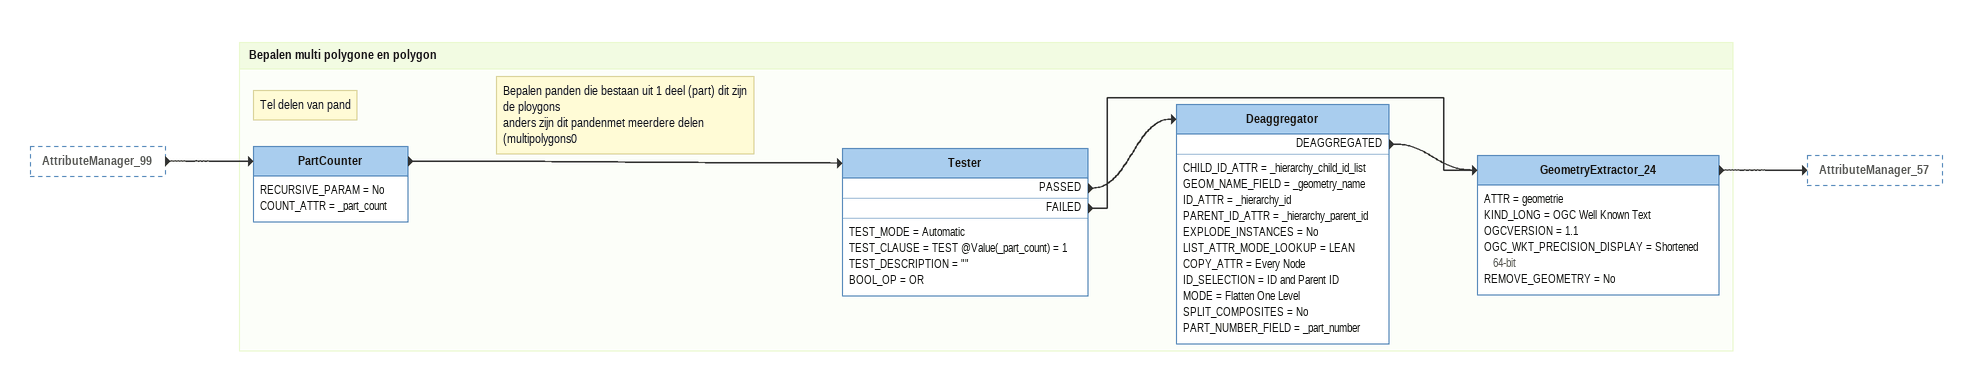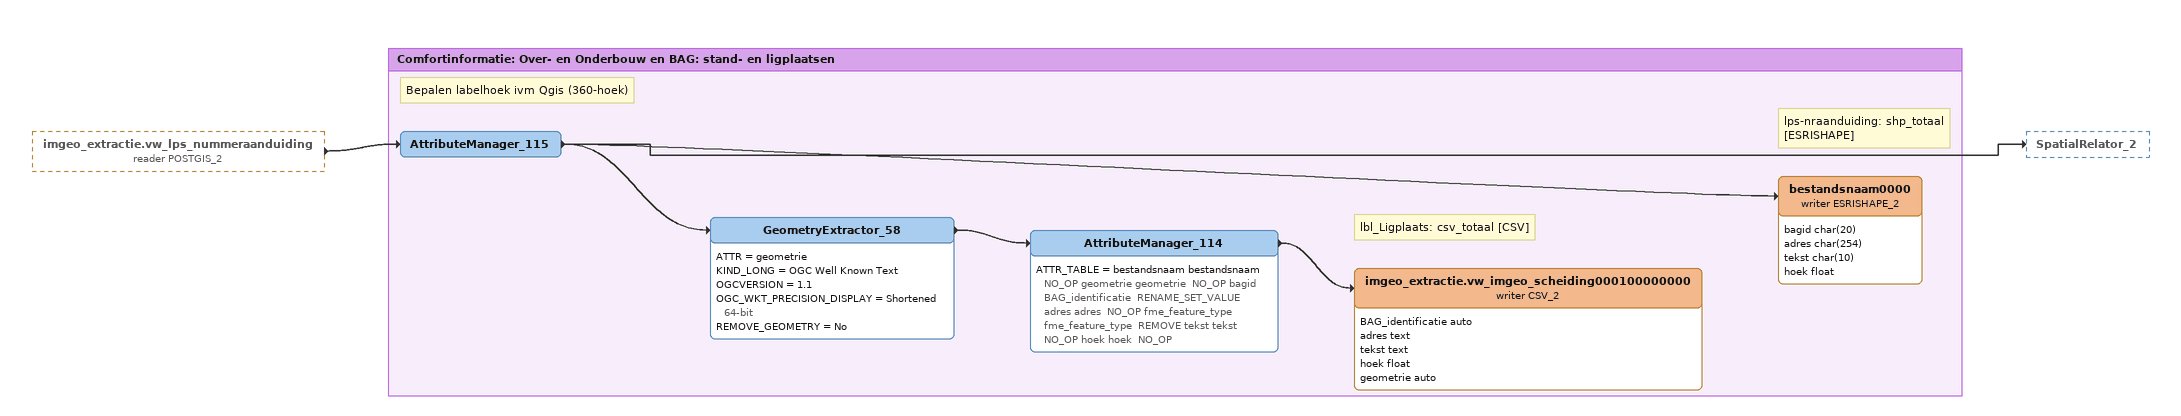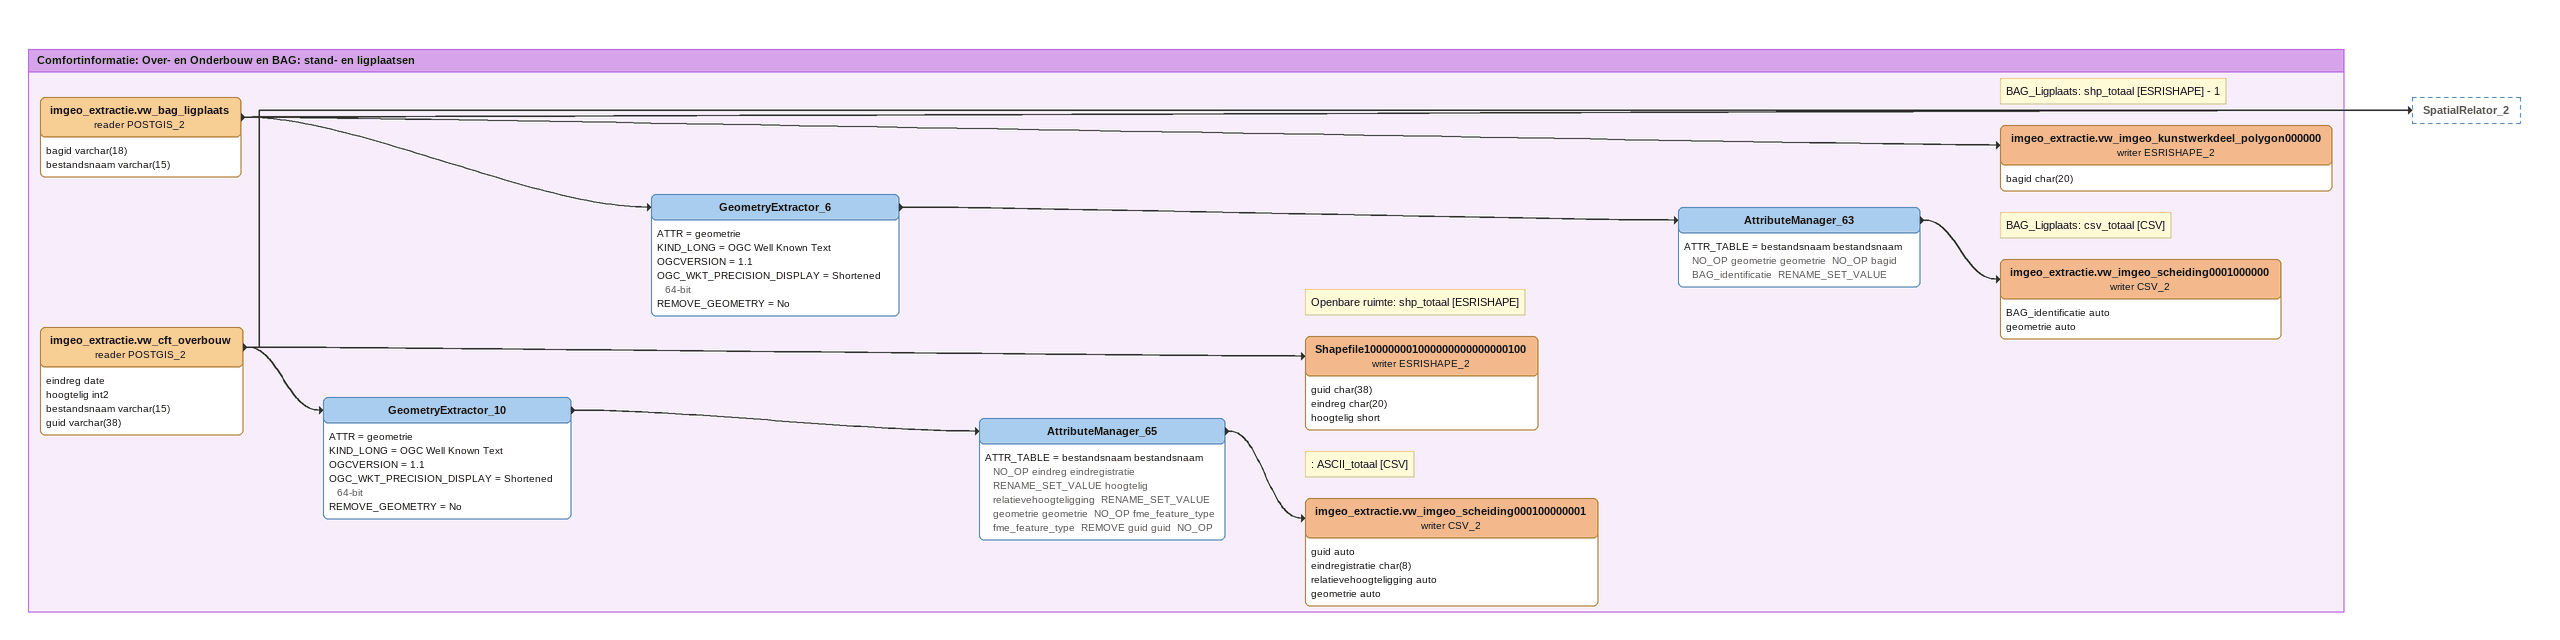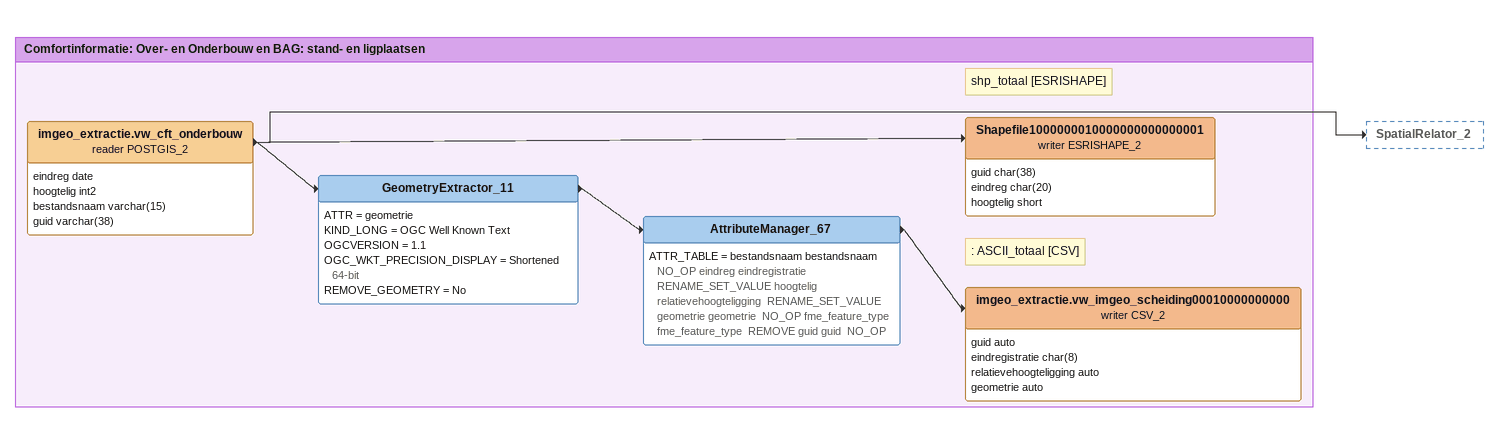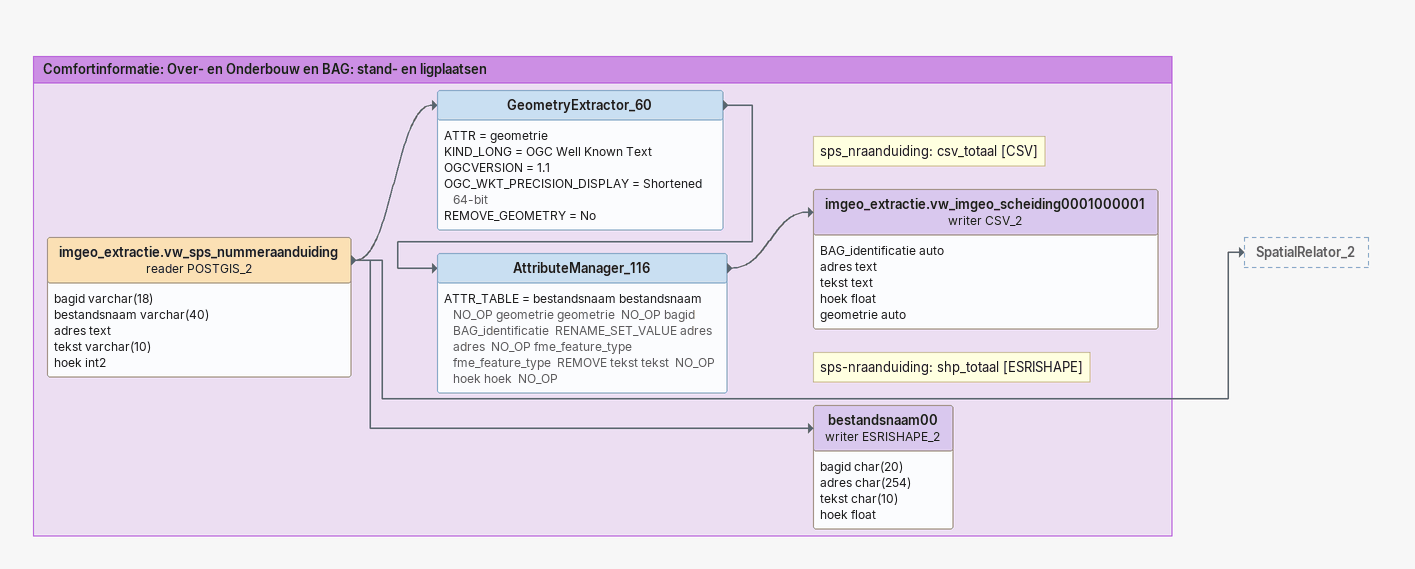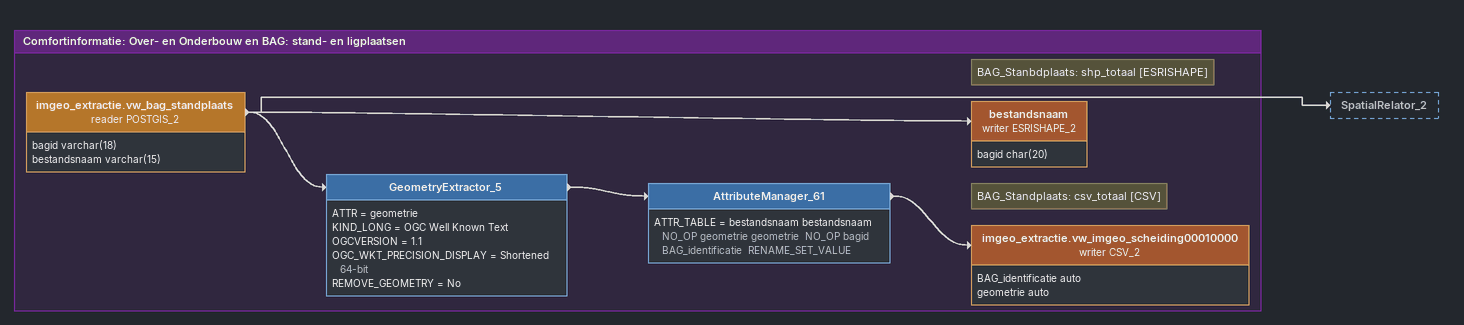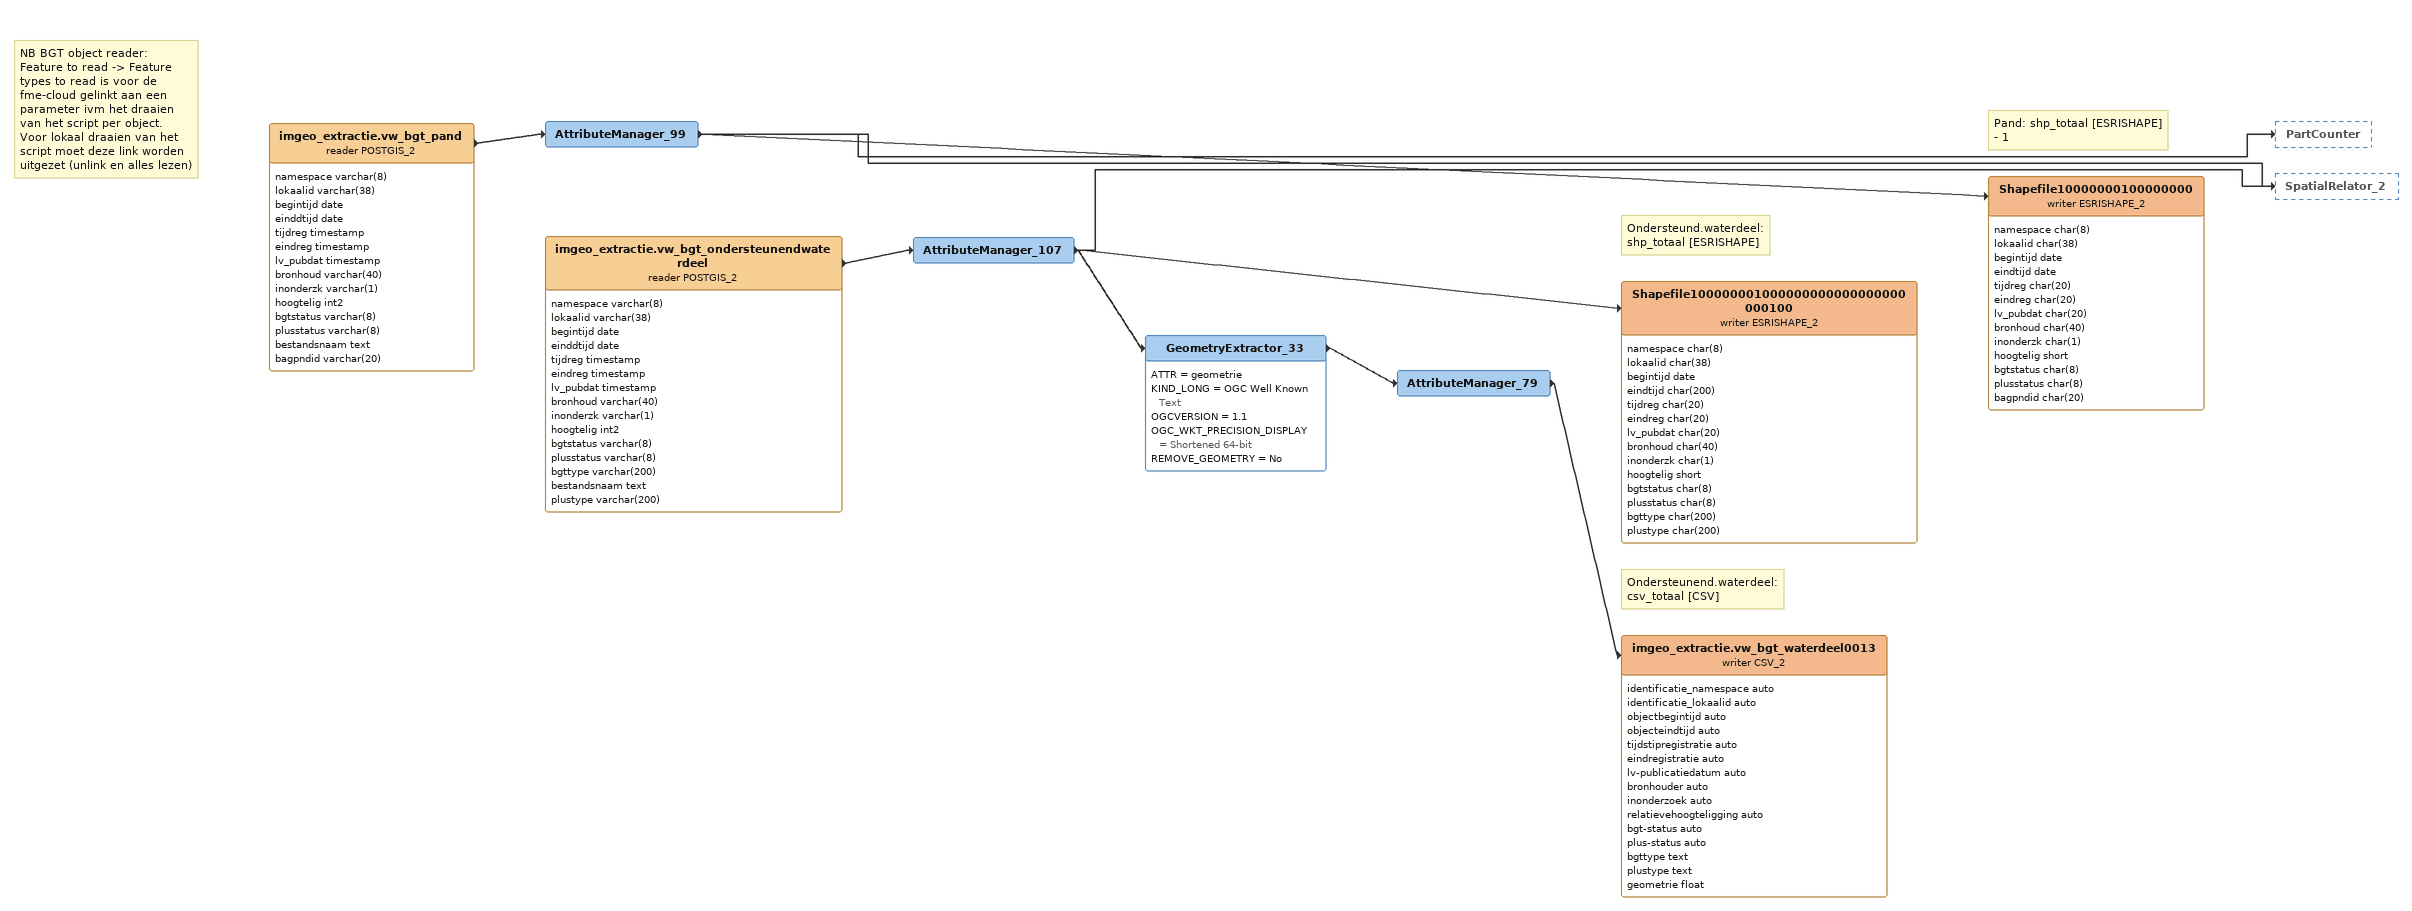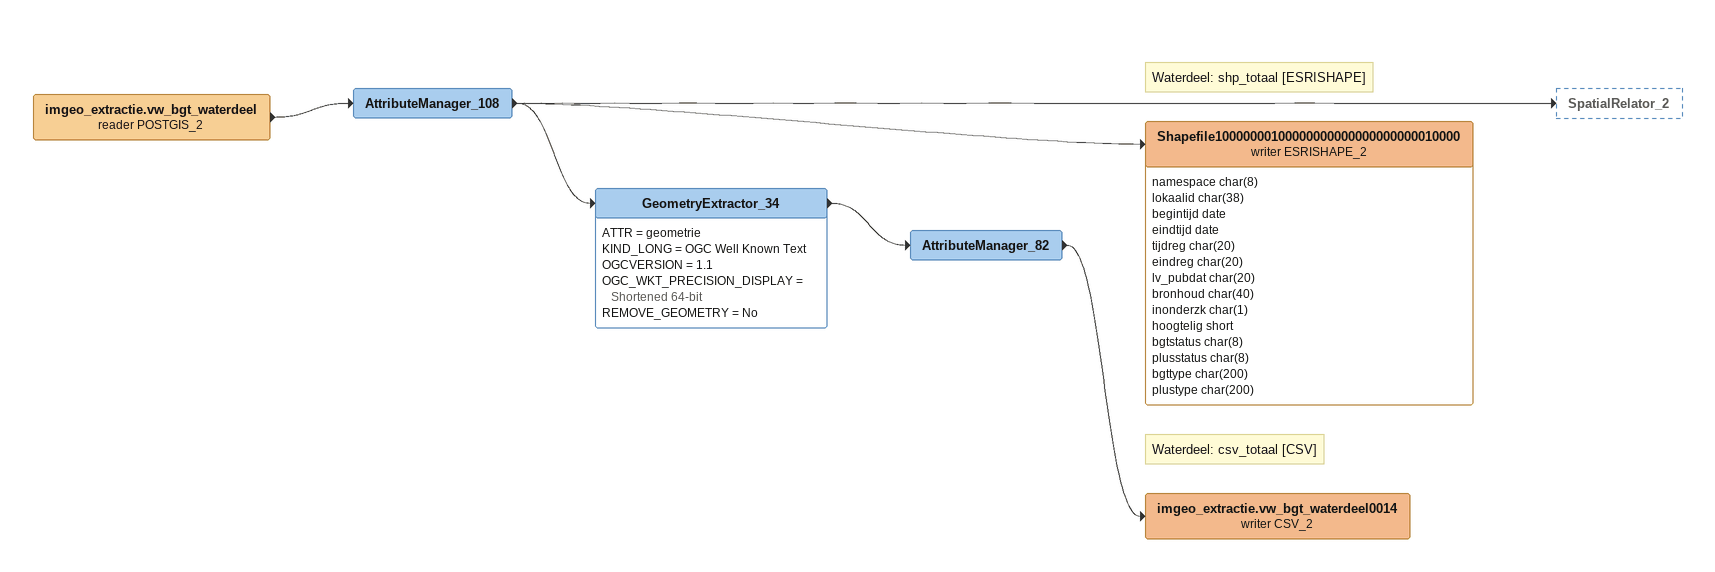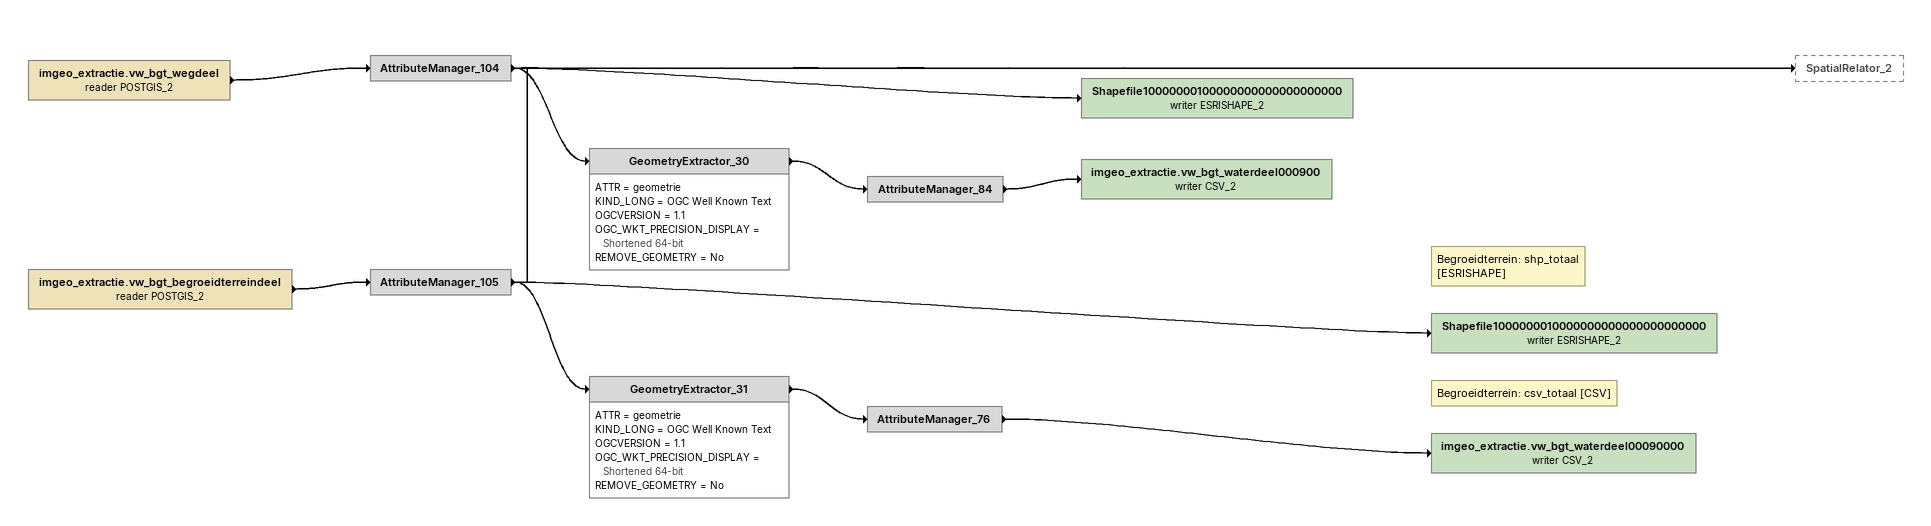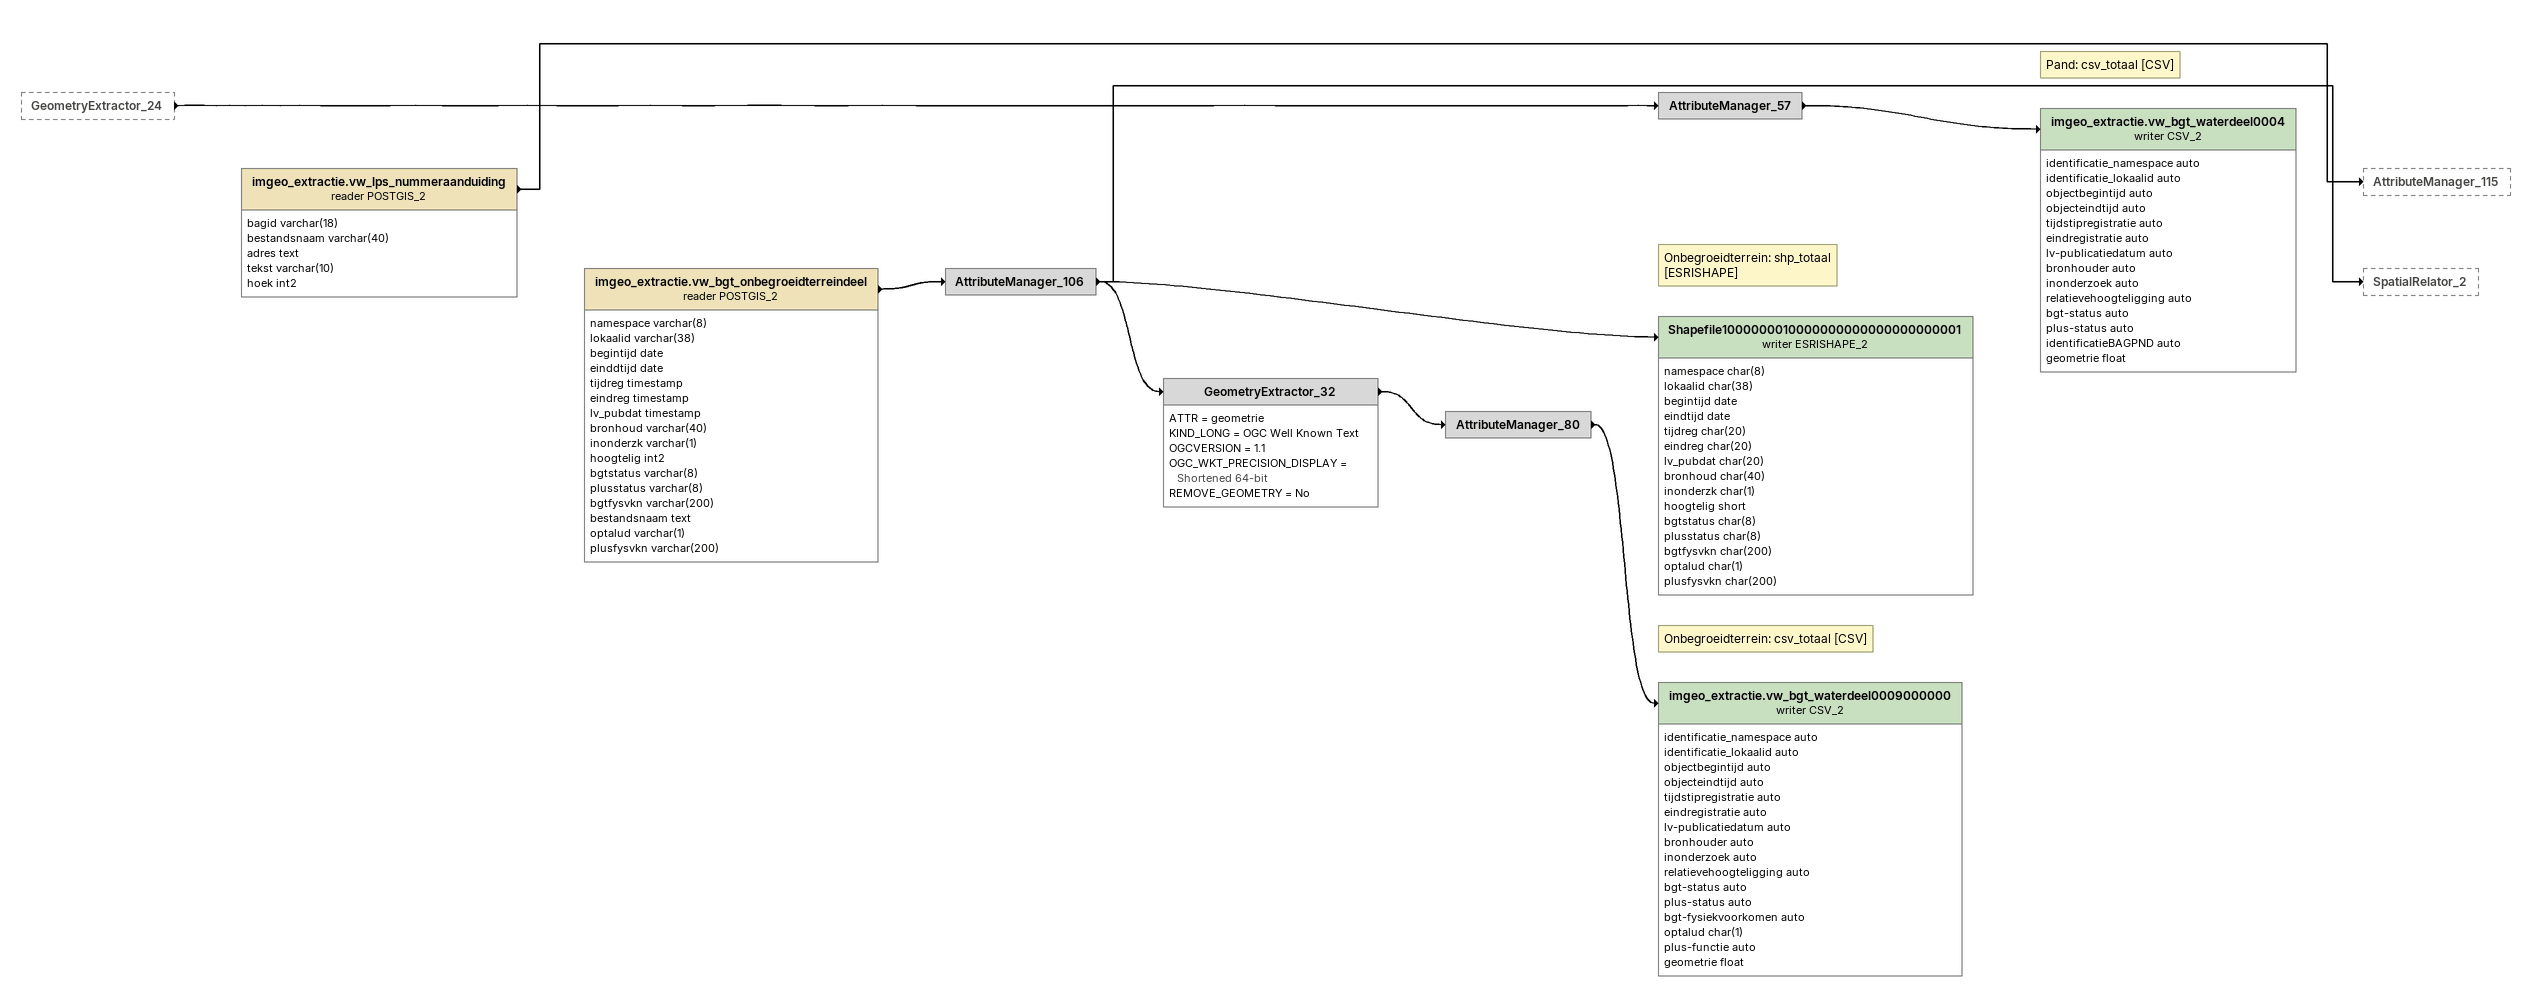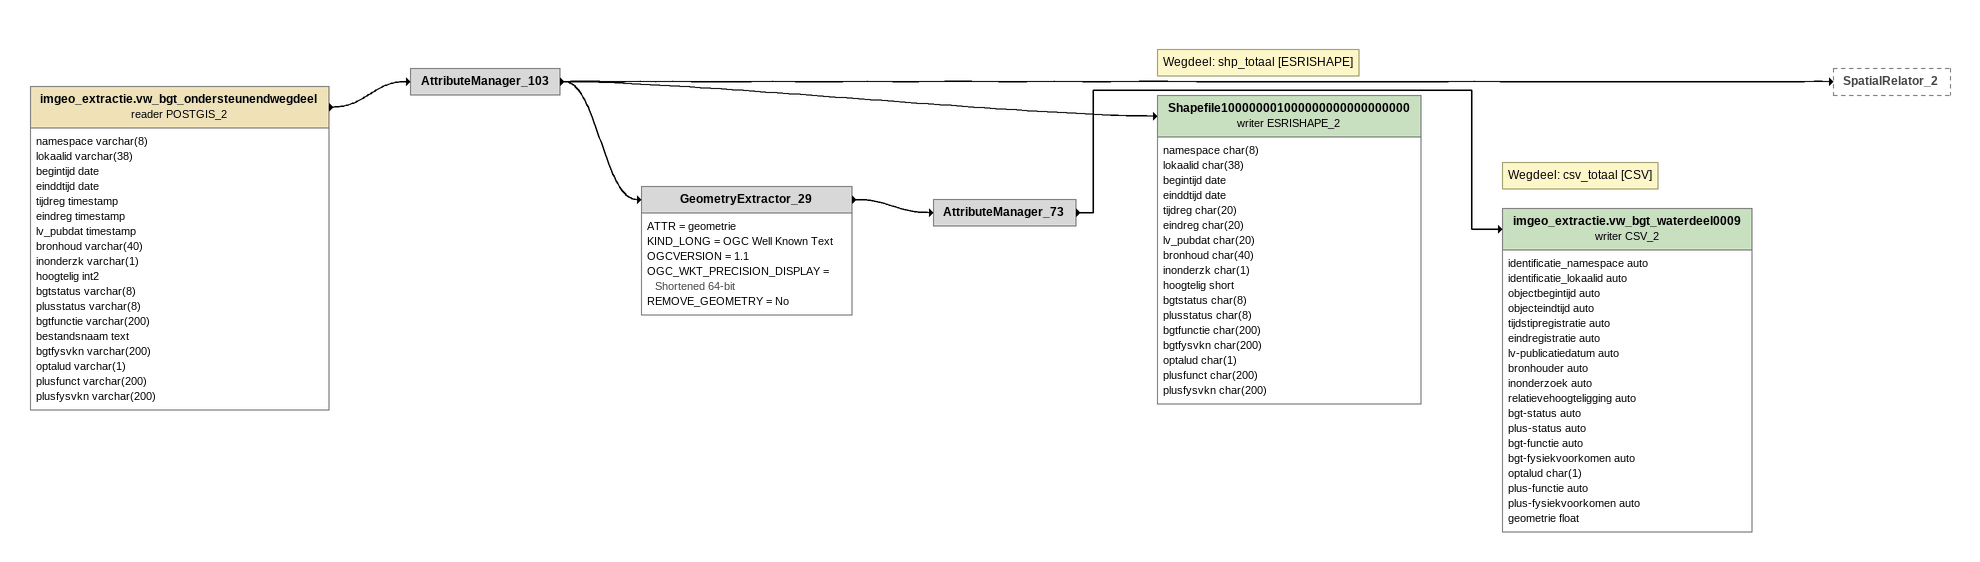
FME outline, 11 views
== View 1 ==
AttributeManager_99 [outside]
    -> PartCounter

Bookmark: Bepalen multi polygone en polygon
Note: Tel delen van pand
PartCounter
    RECURSIVE_PARAM = No
    COUNT_ATTR = _part_count
    -> Tester
Note: Bepalen panden die bestaan uit 1 deel (part) dit zijn de ploygons / anders zijn dit pandenmet meerdere delen (multipolygons0
Tester
    TEST_MODE = Automatic
    TEST_CLAUSE = TEST @Value(_part_count) = 1
    TEST_DESCRIPTION = ""
    BOOL_OP = OR
    PASSED -> Deaggregator
    FAILED -> GeometryExtractor_24
Deaggregator
    CHILD_ID_ATTR = _hierarchy_child_id_list
    GEOM_NAME_FIELD = _geometry_name
    ID_ATTR = _hierarchy_id
    PARENT_ID_ATTR = _hierarchy_parent_id
    EXPLODE_INSTANCES = No
    LIST_ATTR_MODE_LOOKUP = LEAN
    COPY_ATTR = Every Node
    ID_SELECTION = ID and Parent ID
    MODE = Flatten One Level
    SPLIT_COMPOSITES = No
    PART_NUMBER_FIELD = _part_number
    DEAGGREGATED -> GeometryExtractor_24
GeometryExtractor_24
    ATTR = geometrie
    KIND_LONG = OGC Well Known Text
    OGCVERSION = 1.1
    OGC_WKT_PRECISION_DISPLAY = Shortened 64-bit
    REMOVE_GEOMETRY = No
    -> AttributeManager_57

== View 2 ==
imgeo_extractie.vw_lps_nummeraanduiding (reader POSTGIS_2) [outside]
    -> AttributeManager_115

Bookmark: Comfortinformatie: Over- en Onderbouw en BAG: stand- en ligplaatsen
Note: Bepalen labelhoek ivm Qgis (360-hoek)
AttributeManager_115
    -> bestandsnaam0000 (writer ESRISHAPE_2)
    -> GeometryExtractor_58
    -> SpatialRelator_2
Note: lps-nraanduiding: shp_totaal [ESRISHAPE]
bestandsnaam0000 (writer ESRISHAPE_2)
    attributes: bagid char(20), adres char(254), tekst char(10), hoek float
GeometryExtractor_58
    ATTR = geometrie
    KIND_LONG = OGC Well Known Text
    OGCVERSION = 1.1
    OGC_WKT_PRECISION_DISPLAY = Shortened 64-bit
    REMOVE_GEOMETRY = No
    -> AttributeManager_114
AttributeManager_114
    ATTR_TABLE = bestandsnaam bestandsnaam  NO_OP geometrie geometrie  NO_OP bagid BAG_identificatie  RENAME_SET_VALUE adres adres  NO_OP fme_feature_type fme_feature_type  REMOVE tekst tekst  NO_OP hoek hoek  NO_OP
    -> imgeo_extractie.vw_imgeo_scheiding000100000000 (writer CSV_2)
Note: lbl_Ligplaats: csv_totaal [CSV]
imgeo_extractie.vw_imgeo_scheiding000100000000 (writer CSV_2)
    attributes: BAG_identificatie auto, adres text, tekst text, hoek float, geometrie auto

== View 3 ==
Bookmark: Comfortinformatie: Over- en Onderbouw en BAG: stand- en ligplaatsen
imgeo_extractie.vw_bag_ligplaats (reader POSTGIS_2)
    attributes: bagid varchar(18), bestandsnaam varchar(15)
    -> imgeo_extractie.vw_imgeo_kunstwerkdeel_polygon000000 (writer ESRISHAPE_2)
    -> GeometryExtractor_6
    -> SpatialRelator_2
Note: BAG_Ligplaats: shp_totaal [ESRISHAPE] - 1
imgeo_extractie.vw_imgeo_kunstwerkdeel_polygon000000 (writer ESRISHAPE_2)
    attributes: bagid char(20)
GeometryExtractor_6
    ATTR = geometrie
    KIND_LONG = OGC Well Known Text
    OGCVERSION = 1.1
    OGC_WKT_PRECISION_DISPLAY = Shortened 64-bit
    REMOVE_GEOMETRY = No
    -> AttributeManager_63
AttributeManager_63
    ATTR_TABLE = bestandsnaam bestandsnaam  NO_OP geometrie geometrie  NO_OP bagid BAG_identificatie  RENAME_SET_VALUE
    -> imgeo_extractie.vw_imgeo_scheiding0001000000 (writer CSV_2)
Note: BAG_Ligplaats: csv_totaal [CSV]
imgeo_extractie.vw_imgeo_scheiding0001000000 (writer CSV_2)
    attributes: BAG_identificatie auto, geometrie auto
imgeo_extractie.vw_cft_overbouw (reader POSTGIS_2)
    attributes: eindreg date, hoogtelig int2, bestandsnaam varchar(15), guid varchar(38)
    -> GeometryExtractor_10
    -> Shapefile100000001000000000000000100 (writer ESRISHAPE_2)
    -> SpatialRelator_2
Note: Openbare ruimte: shp_totaal [ESRISHAPE]
Shapefile100000001000000000000000100 (writer ESRISHAPE_2)
    attributes: guid char(38), eindreg char(20), hoogtelig short
GeometryExtractor_10
    ATTR = geometrie
    KIND_LONG = OGC Well Known Text
    OGCVERSION = 1.1
    OGC_WKT_PRECISION_DISPLAY = Shortened 64-bit
    REMOVE_GEOMETRY = No
    -> AttributeManager_65
AttributeManager_65
    ATTR_TABLE = bestandsnaam bestandsnaam  NO_OP eindreg eindregistratie  RENAME_SET_VALUE hoogtelig relatievehoogteligging  RENAME_SET_VALUE geometrie geometrie  NO_OP fme_feature_type fme_feature_type  REMOVE guid guid  NO_OP
    -> imgeo_extractie.vw_imgeo_scheiding000100000001 (writer CSV_2)
Note: : ASCII_totaal [CSV]
imgeo_extractie.vw_imgeo_scheiding000100000001 (writer CSV_2)
    attributes: guid auto, eindregistratie char(8), relatievehoogteligging auto, geometrie auto

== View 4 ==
Bookmark: Comfortinformatie: Over- en Onderbouw en BAG: stand- en ligplaatsen
imgeo_extractie.vw_cft_onderbouw (reader POSTGIS_2)
    attributes: eindreg date, hoogtelig int2, bestandsnaam varchar(15), guid varchar(38)
    -> GeometryExtractor_11
    -> Shapefile1000000010000000000000001 (writer ESRISHAPE_2)
    -> SpatialRelator_2
Note: shp_totaal [ESRISHAPE]
Shapefile1000000010000000000000001 (writer ESRISHAPE_2)
    attributes: guid char(38), eindreg char(20), hoogtelig short
GeometryExtractor_11
    ATTR = geometrie
    KIND_LONG = OGC Well Known Text
    OGCVERSION = 1.1
    OGC_WKT_PRECISION_DISPLAY = Shortened 64-bit
    REMOVE_GEOMETRY = No
    -> AttributeManager_67
AttributeManager_67
    ATTR_TABLE = bestandsnaam bestandsnaam  NO_OP eindreg eindregistratie  RENAME_SET_VALUE hoogtelig relatievehoogteligging  RENAME_SET_VALUE geometrie geometrie  NO_OP fme_feature_type fme_feature_type  REMOVE guid guid  NO_OP
    -> imgeo_extractie.vw_imgeo_scheiding00010000000000 (writer CSV_2)
Note: : ASCII_totaal [CSV]
imgeo_extractie.vw_imgeo_scheiding00010000000000 (writer CSV_2)
    attributes: guid auto, eindregistratie char(8), relatievehoogteligging auto, geometrie auto

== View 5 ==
Bookmark: Comfortinformatie: Over- en Onderbouw en BAG: stand- en ligplaatsen
imgeo_extractie.vw_sps_nummeraanduiding (reader POSTGIS_2)
    attributes: bagid varchar(18), bestandsnaam varchar(40), adres text, tekst varchar(10), hoek int2
    -> bestandsnaam00 (writer ESRISHAPE_2)
    -> GeometryExtractor_60
    -> SpatialRelator_2
GeometryExtractor_60
    ATTR = geometrie
    KIND_LONG = OGC Well Known Text
    OGCVERSION = 1.1
    OGC_WKT_PRECISION_DISPLAY = Shortened 64-bit
    REMOVE_GEOMETRY = No
    -> AttributeManager_116
AttributeManager_116
    ATTR_TABLE = bestandsnaam bestandsnaam  NO_OP geometrie geometrie  NO_OP bagid BAG_identificatie  RENAME_SET_VALUE adres adres  NO_OP fme_feature_type fme_feature_type  REMOVE tekst tekst  NO_OP hoek hoek  NO_OP
    -> imgeo_extractie.vw_imgeo_scheiding0001000001 (writer CSV_2)
Note: sps_nraanduiding: csv_totaal [CSV]
imgeo_extractie.vw_imgeo_scheiding0001000001 (writer CSV_2)
    attributes: BAG_identificatie auto, adres text, tekst text, hoek float, geometrie auto
Note: sps-nraanduiding: shp_totaal [ESRISHAPE]
bestandsnaam00 (writer ESRISHAPE_2)
    attributes: bagid char(20), adres char(254), tekst char(10), hoek float

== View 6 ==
Bookmark: Comfortinformatie: Over- en Onderbouw en BAG: stand- en ligplaatsen
imgeo_extractie.vw_bag_standplaats (reader POSTGIS_2)
    attributes: bagid varchar(18), bestandsnaam varchar(15)
    -> bestandsnaam (writer ESRISHAPE_2)
    -> GeometryExtractor_5
    -> SpatialRelator_2
Note: BAG_Stanbdplaats: shp_totaal [ESRISHAPE]
bestandsnaam (writer ESRISHAPE_2)
    attributes: bagid char(20)
GeometryExtractor_5
    ATTR = geometrie
    KIND_LONG = OGC Well Known Text
    OGCVERSION = 1.1
    OGC_WKT_PRECISION_DISPLAY = Shortened 64-bit
    REMOVE_GEOMETRY = No
    -> AttributeManager_61
AttributeManager_61
    ATTR_TABLE = bestandsnaam bestandsnaam  NO_OP geometrie geometrie  NO_OP bagid BAG_identificatie  RENAME_SET_VALUE
    -> imgeo_extractie.vw_imgeo_scheiding00010000 (writer CSV_2)
Note: BAG_Standplaats: csv_totaal [CSV]
imgeo_extractie.vw_imgeo_scheiding00010000 (writer CSV_2)
    attributes: BAG_identificatie auto, geometrie auto

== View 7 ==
Note: NB BGT object reader: Feature to read -> Feature types to read is voor de fme-cloud gelinkt aan een parameter ivm het draaien van het script per object. / Voor lokaal draaien van het script moet deze link worden uitgezet (unlink en alles lezen)
imgeo_extractie.vw_bgt_pand (reader POSTGIS_2)
    attributes: namespace varchar(8), lokaalid varchar(38), begintijd date, einddtijd date, tijdreg timestamp, eindreg timestamp, lv_pubdat timestamp, bronhoud varchar(40), inonderzk varchar(1), hoogtelig int2, bgtstatus varchar(8), plusstatus varchar(8), bestandsnaam text, bagpndid varchar(20)
    -> AttributeManager_99
AttributeManager_99
    -> Shapefile10000000100000000 (writer ESRISHAPE_2)
    -> PartCounter
    -> SpatialRelator_2
Note: Pand: shp_totaal [ESRISHAPE] - 1
Shapefile10000000100000000 (writer ESRISHAPE_2)
    attributes: namespace char(8), lokaalid char(38), begintijd date, eindtijd date, tijdreg char(20), eindreg char(20), lv_pubdat char(20), bronhoud char(40), inonderzk char(1), hoogtelig short, bgtstatus char(8), plusstatus char(8), bagpndid char(20)
imgeo_extractie.vw_bgt_ondersteunendwaterdeel (reader POSTGIS_2)
    attributes: namespace varchar(8), lokaalid varchar(38), begintijd date, einddtijd date, tijdreg timestamp, eindreg timestamp, lv_pubdat timestamp, bronhoud varchar(40), inonderzk varchar(1), hoogtelig int2, bgtstatus varchar(8), plusstatus varchar(8), bgttype varchar(200), bestandsnaam text, plustype varchar(200)
    -> AttributeManager_107
AttributeManager_107
    -> GeometryExtractor_33
    -> Shapefile100000001000000000000000000000100 (writer ESRISHAPE_2)
    -> SpatialRelator_2
Note: Ondersteund.waterdeel: shp_totaal [ESRISHAPE]
Shapefile100000001000000000000000000000100 (writer ESRISHAPE_2)
    attributes: namespace char(8), lokaalid char(38), begintijd date, eindtijd char(200), tijdreg char(20), eindreg char(20), lv_pubdat char(20), bronhoud char(40), inonderzk char(1), hoogtelig short, bgtstatus char(8), plusstatus char(8), bgttype char(200), plustype char(200)
GeometryExtractor_33
    ATTR = geometrie
    KIND_LONG = OGC Well Known Text
    OGCVERSION = 1.1
    OGC_WKT_PRECISION_DISPLAY = Shortened 64-bit
    REMOVE_GEOMETRY = No
    -> AttributeManager_79
AttributeManager_79
    -> imgeo_extractie.vw_bgt_waterdeel0013 (writer CSV_2)
Note: Ondersteunend.waterdeel: csv_totaal [CSV]
imgeo_extractie.vw_bgt_waterdeel0013 (writer CSV_2)
    attributes: identificatie_namespace auto, identificatie_lokaalid auto, objectbegintijd auto, objecteindtijd auto, tijdstipregistratie auto, eindregistratie auto, lv-publicatiedatum auto, bronhouder auto, inonderzoek auto, relatievehoogteligging auto, bgt-status auto, plus-status auto, bgttype text, plustype text, geometrie float

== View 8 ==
imgeo_extractie.vw_bgt_waterdeel (reader POSTGIS_2)
    -> AttributeManager_108
AttributeManager_108
    -> GeometryExtractor_34
    -> Shapefile10000000100000000000000000000010000 (writer ESRISHAPE_2)
    -> SpatialRelator_2
Note: Waterdeel: shp_totaal [ESRISHAPE]
Shapefile10000000100000000000000000000010000 (writer ESRISHAPE_2)
    attributes: namespace char(8), lokaalid char(38), begintijd date, eindtijd date, tijdreg char(20), eindreg char(20), lv_pubdat char(20), bronhoud char(40), inonderzk char(1), hoogtelig short, bgtstatus char(8), plusstatus char(8), bgttype char(200), plustype char(200)
GeometryExtractor_34
    ATTR = geometrie
    KIND_LONG = OGC Well Known Text
    OGCVERSION = 1.1
    OGC_WKT_PRECISION_DISPLAY = Shortened 64-bit
    REMOVE_GEOMETRY = No
    -> AttributeManager_82
AttributeManager_82
    -> imgeo_extractie.vw_bgt_waterdeel0014 (writer CSV_2)
Note: Waterdeel: csv_totaal [CSV]
imgeo_extractie.vw_bgt_waterdeel0014 (writer CSV_2)

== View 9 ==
imgeo_extractie.vw_bgt_wegdeel (reader POSTGIS_2)
    -> AttributeManager_104
AttributeManager_104
    -> Shapefile10000000100000000000000000000 (writer ESRISHAPE_2)
    -> GeometryExtractor_30
    -> SpatialRelator_2
Shapefile10000000100000000000000000000 (writer ESRISHAPE_2)
GeometryExtractor_30
    ATTR = geometrie
    KIND_LONG = OGC Well Known Text
    OGCVERSION = 1.1
    OGC_WKT_PRECISION_DISPLAY = Shortened 64-bit
    REMOVE_GEOMETRY = No
    -> AttributeManager_84
AttributeManager_84
    -> imgeo_extractie.vw_bgt_waterdeel000900 (writer CSV_2)
imgeo_extractie.vw_bgt_waterdeel000900 (writer CSV_2)
imgeo_extractie.vw_bgt_begroeidterreindeel (reader POSTGIS_2)
    -> AttributeManager_105
AttributeManager_105
    -> Shapefile1000000010000000000000000000000 (writer ESRISHAPE_2)
    -> GeometryExtractor_31
    -> SpatialRelator_2
Note: Begroeidterrein: shp_totaal [ESRISHAPE]
Shapefile1000000010000000000000000000000 (writer ESRISHAPE_2)
GeometryExtractor_31
    ATTR = geometrie
    KIND_LONG = OGC Well Known Text
    OGCVERSION = 1.1
    OGC_WKT_PRECISION_DISPLAY = Shortened 64-bit
    REMOVE_GEOMETRY = No
    -> AttributeManager_76
AttributeManager_76
    -> imgeo_extractie.vw_bgt_waterdeel00090000 (writer CSV_2)
Note: Begroeidterrein: csv_totaal [CSV]
imgeo_extractie.vw_bgt_waterdeel00090000 (writer CSV_2)

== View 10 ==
GeometryExtractor_24 [outside]
    -> AttributeManager_57
AttributeManager_57
    -> imgeo_extractie.vw_bgt_waterdeel0004 (writer CSV_2)
Note: Pand: csv_totaal [CSV]
imgeo_extractie.vw_bgt_waterdeel0004 (writer CSV_2)
    attributes: identificatie_namespace auto, identificatie_lokaalid auto, objectbegintijd auto, objecteindtijd auto, tijdstipregistratie auto, eindregistratie auto, lv-publicatiedatum auto, bronhouder auto, inonderzoek auto, relatievehoogteligging auto, bgt-status auto, plus-status auto, identificatieBAGPND auto, geometrie float
imgeo_extractie.vw_lps_nummeraanduiding (reader POSTGIS_2)
    attributes: bagid varchar(18), bestandsnaam varchar(40), adres text, tekst varchar(10), hoek int2
    -> AttributeManager_115
imgeo_extractie.vw_bgt_onbegroeidterreindeel (reader POSTGIS_2)
    attributes: namespace varchar(8), lokaalid varchar(38), begintijd date, einddtijd date, tijdreg timestamp, eindreg timestamp, lv_pubdat timestamp, bronhoud varchar(40), inonderzk varchar(1), hoogtelig int2, bgtstatus varchar(8), plusstatus varchar(8), bgtfysvkn varchar(200), bestandsnaam text, optalud varchar(1), plusfysvkn varchar(200)
    -> AttributeManager_106
AttributeManager_106
    -> Shapefile1000000010000000000000000000001 (writer ESRISHAPE_2)
    -> GeometryExtractor_32
    -> SpatialRelator_2
Note: Onbegroeidterrein: shp_totaal [ESRISHAPE]
Shapefile1000000010000000000000000000001 (writer ESRISHAPE_2)
    attributes: namespace char(8), lokaalid char(38), begintijd date, eindtijd date, tijdreg char(20), eindreg char(20), lv_pubdat char(20), bronhoud char(40), inonderzk char(1), hoogtelig short, bgtstatus char(8), plusstatus char(8), bgtfysvkn char(200), optalud char(1), plusfysvkn char(200)
GeometryExtractor_32
    ATTR = geometrie
    KIND_LONG = OGC Well Known Text
    OGCVERSION = 1.1
    OGC_WKT_PRECISION_DISPLAY = Shortened 64-bit
    REMOVE_GEOMETRY = No
    -> AttributeManager_80
AttributeManager_80
    -> imgeo_extractie.vw_bgt_waterdeel0009000000 (writer CSV_2)
Note: Onbegroeidterrein: csv_totaal [CSV]
imgeo_extractie.vw_bgt_waterdeel0009000000 (writer CSV_2)
    attributes: identificatie_namespace auto, identificatie_lokaalid auto, objectbegintijd auto, objecteindtijd auto, tijdstipregistratie auto, eindregistratie auto, lv-publicatiedatum auto, bronhouder auto, inonderzoek auto, relatievehoogteligging auto, bgt-status auto, plus-status auto, bgt-fysiekvoorkomen auto, optalud char(1), plus-functie auto, geometrie float

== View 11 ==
imgeo_extractie.vw_bgt_ondersteunendwegdeel (reader POSTGIS_2)
    attributes: namespace varchar(8), lokaalid varchar(38), begintijd date, einddtijd date, tijdreg timestamp, eindreg timestamp, lv_pubdat timestamp, bronhoud varchar(40), inonderzk varchar(1), hoogtelig int2, bgtstatus varchar(8), plusstatus varchar(8), bgtfunctie varchar(200), bestandsnaam text, bgtfysvkn varchar(200), optalud varchar(1), plusfunct varchar(200), plusfysvkn varchar(200)
    -> AttributeManager_103
AttributeManager_103
    -> Shapefile100000001000000000000000000 (writer ESRISHAPE_2)
    -> GeometryExtractor_29
    -> SpatialRelator_2
Note: Wegdeel: shp_totaal [ESRISHAPE]
Shapefile100000001000000000000000000 (writer ESRISHAPE_2)
    attributes: namespace char(8), lokaalid char(38), begintijd date, einddtijd date, tijdreg char(20), eindreg char(20), lv_pubdat char(20), bronhoud char(40), inonderzk char(1), hoogtelig short, bgtstatus char(8), plusstatus char(8), bgtfunctie char(200), bgtfysvkn char(200), optalud char(1), plusfunct char(200), plusfysvkn char(200)
GeometryExtractor_29
    ATTR = geometrie
    KIND_LONG = OGC Well Known Text
    OGCVERSION = 1.1
    OGC_WKT_PRECISION_DISPLAY = Shortened 64-bit
    REMOVE_GEOMETRY = No
    -> AttributeManager_73
AttributeManager_73
    -> imgeo_extractie.vw_bgt_waterdeel0009 (writer CSV_2)
Note: Wegdeel: csv_totaal [CSV]
imgeo_extractie.vw_bgt_waterdeel0009 (writer CSV_2)
    attributes: identificatie_namespace auto, identificatie_lokaalid auto, objectbegintijd auto, objecteindtijd auto, tijdstipregistratie auto, eindregistratie auto, lv-publicatiedatum auto, bronhouder auto, inonderzoek auto, relatievehoogteligging auto, bgt-status auto, plus-status auto, bgt-functie auto, bgt-fysiekvoorkomen auto, optalud char(1), plus-functie auto, plus-fysiekvoorkomen auto, geometrie float
